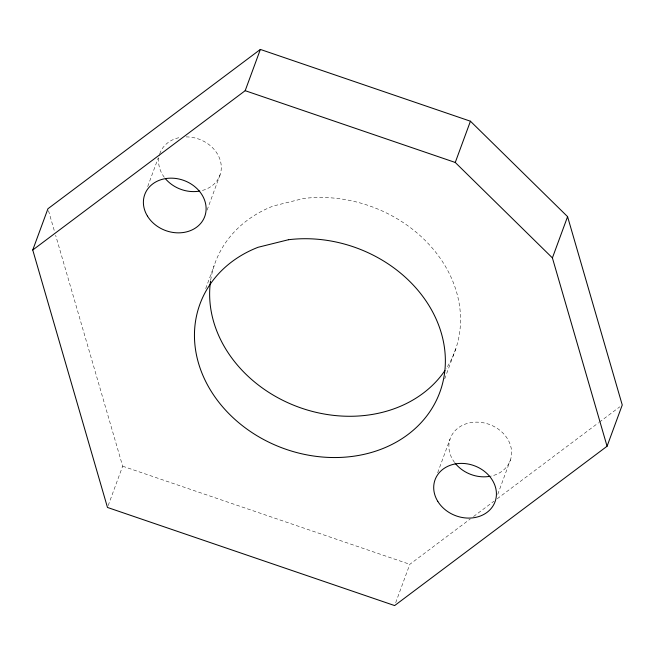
<?xml version="1.0" encoding="UTF-8"?>
<svg xmlns="http://www.w3.org/2000/svg" width="655" height="655" viewBox="0 0 655 655"><rect width="100%" height="100%" fill="white"/><g stroke="black" fill="none" stroke-linecap="round" stroke-linejoin="round"><path stroke-width="0.49" stroke-dasharray="3.27 2.46" d="M147.703 186.552L158.297 157.765M207.103 210.083L220.162 174.582M108.181 505.537L122.657 466.196L55.634 235.284M205.711 288.585L214.185 265.562M444.704 378.885L456.003 348.182M437.663 472.746L450.018 439.161M395.694 602.69L409.817 564.315L470.282 518.965M497.767 494.361L510.474 459.81M473.549 516.517L493.976 501.198M497.243 498.742L598.555 422.753M599.374 422.147L619.802 406.82M122.657 466.196L409.817 564.315M48.503 210.722L54.488 231.354M454.595 462.512A31.948 26.667 20.2 0 1 464.501 424.391A31.948 26.667 20.2 0 1 508.64 440.84A31.948 26.667 20.2 0 1 491.045 476.095M186.102 136.903A31.948 26.667 20.2 0 1 220.424 160.983A31.948 26.667 20.2 0 1 200.733 190.859M164.29 177.276A31.948 26.667 20.2 0 1 159.419 154.875M159.705 153.925A31.948 26.667 20.2 0 1 181.083 137.288M210.689 280.135A127.791 106.683 20.2 0 1 273.266 206.014L303.625 198.473A127.791 106.683 20.2 0 1 433.471 249.465A127.791 106.683 20.2 0 1 446.055 368.871"/><path stroke-width="0.98" d="M32.75 250.013L47.93 208.757L260.363 49.428L470.437 121.208L567.582 216.649L622.25 404.986L607.07 446.243L394.637 605.572L107.477 507.453L32.75 250.013L245.183 90.685L260.363 49.428M607.07 446.243L552.402 257.906L455.258 162.465L470.437 121.208M552.402 257.906L567.582 216.649M245.183 90.685L455.258 162.465M490.071 476.283A31.948 26.667 20.2 0 1 455.209 463.29M199.759 191.055A31.948 26.667 20.2 0 1 165.527 178.831M444.942 370.542A127.791 106.683 20.2 0 1 296.551 406.354A127.791 106.683 20.2 0 1 210.542 281.134M288.446 239.73L258.086 247.279A127.791 106.683 20.2 0 0 247.099 429.205A127.791 106.683 20.2 0 0 443.279 380.457A127.791 106.683 20.2 0 0 288.446 239.73M437.777 501.353A31.948 26.667 20.2 0 0 492.093 507.281A31.948 26.667 20.2 0 0 465.328 463.609A31.948 26.667 20.2 0 0 437.777 501.353M147.465 216.117A31.948 26.667 20.2 0 0 201.781 222.045A31.948 26.667 20.2 0 0 175.016 178.373A31.948 26.667 20.2 0 0 147.465 216.117"/></g></svg>
